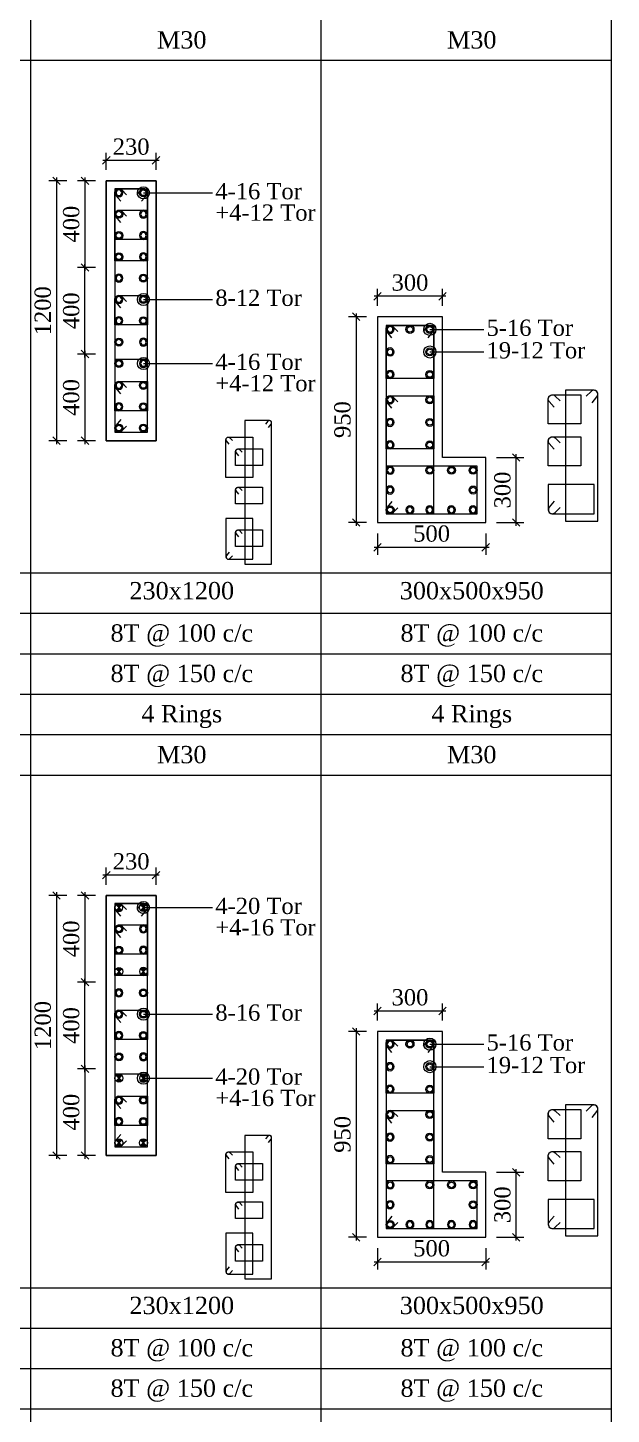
# Model space of a CAD drawing. Header units: metres. Extents: x 95882 to 260884, y 3603 to 81317.
# Drawn here: x 195375 to 198069, y 22956 to 29357 of the extents above; entities that cross this region are included whole.
import ezdxf
from ezdxf.enums import TextEntityAlignment as Align

# ---------------------------------------------------------------- set-up
doc = ezdxf.new("R2010")
doc.units = ezdxf.units.M
doc.header["$LTSCALE"] = 0.05
doc.header["$MEASUREMENT"] = 0
doc.header["$PDMODE"] = 34
doc.header["$PDSIZE"] = -2.5
doc.layers.get('0').update_dxf_attribs({"linetype": 'CONTINUOUS', "lineweight": 0})
doc.layers.get('DEFPOINTS').update_dxf_attribs({"linetype": 'CONTINUOUS'})
for name, color, linetype, lineweight in [('S-DIM-R', 7, 'CONTINUOUS', 9), ('S-SECTION', 5, 'CONTINUOUS', 5), ('S-SECTION MARK', 124, 'CONTINUOUS', 0), ('S-SHEET', 251, 'CONTINUOUS', 0), ('S-STEEL COL_DIA', 1, 'CONTINUOUS', 9), ('S-STEEL RING', 1, 'CONTINUOUS', 9), ('S-TEXT', 7, 'CONTINUOUS', 0), ('S-TEXT COL SIZE', 7, 'CONTINUOUS', 15), ('S-TEXT MIX', 1, 'CONTINUOUS', 15), ('S-TEXT RINGS', 7, 'CONTINUOUS', 15)]:
    doc.layers.add(name, color=color, linetype=linetype, lineweight=lineweight)
doc.styles.add('AAPL-ADRESS tahoma', font='tahoma.ttf')
doc.styles.add('S-ROMANS', font='times.ttf')
doc.styles.get("Standard").update_dxf_attribs({"font": 'times.ttf'})
doc.styles.add('TEXT', font='times.ttf')
doc.dimstyles.new('75mm', dxfattribs={"dimscale": 140, "dimtxt": 1, "dimasz": 0.35, "dimexe": 0.5, "dimexo": 1, "dimgap": 0.01, "dimtad": 0, "dimdec": 0, "dimzin": 12, "dimdsep": 46, "dimtxsty": 'AAPL-ADRESS tahoma', "dimblk": 'OBLIQUE', "dimcen": 0.35, "dimdle": 0.01, "dimse1": 1, "dimse2": 1, "dimclrd": 256, "dimclre": 256, "dimclrt": 256, "dimadec": 0, "dimazin": 3, "dimtfac": 1, "dimtdec": 0, "dimtmove": 1, "dimatfit": 3, "dimldrblk": 'DOTSMALL', "dimfxl": 1, "dimtolj": 1, "dimtzin": 0, "dimarcsym": 1})
doc.dimstyles.new('S_DIM', dxfattribs={"dimtxt": 75, "dimasz": 35, "dimexe": 35, "dimexo": 50, "dimgap": 25, "dimtad": 1, "dimdec": 0, "dimzin": 0, "dimdsep": 46, "dimtxsty": 'Standard', "dimblk": 'OBLIQUE', "dimcen": 0.09, "dimdle": 15, "dimclrd": 256, "dimclre": 256, "dimclrt": 256, "dimadec": 0, "dimazin": 0, "dimtfac": 1, "dimtdec": 0, "dimtofl": 0, "dimtmove": 0, "dimatfit": 3, "dimfxl": 1, "dimtolj": 1, "dimtzin": 0, "dimlwd": -1, "dimlwe": -1, "dimarcsym": 0})

# ---------------------------------------------------------------- blocks, each defined once
blk = doc.blocks.new('_Oblique')
at = {"color": 0, "linetype": 'ByBlock', "lineweight": -2}
blk.add_line((-0.5, -0.5), (0.5, 0.5), dxfattribs=at)
blk = doc.blocks.new('*D528')
at = {"layer": 'DEFPOINTS', "color": 0, "transparency": 16777216}
for p in [(196989.4, 24722.9, -0.1), (196891.1, 23772.9), (196989.4, 23772.9, -0.1)]:
    blk.add_point(p, dxfattribs=at)
at = {"layer": 'S-DIM-R', "transparency": 16777216}
for p, q in [((196939.4, 24722.9), (196856.1, 24722.9)), ((196891.1, 24737.9), (196891.1, 23757.9)), ((196939.4, 23772.9), (196856.1, 23772.9))]:
    blk.add_line(p, q, dxfattribs=at)
at = {"layer": 'S-DIM-R', "transparency": 16777216, "xscale": 35, "yscale": 35, "zscale": 35}
for p, rotation in [((196891.1, 24722.9), 90), ((196891.1, 23772.9), 270)]:
    blk.add_blockref('_Oblique', p, dxfattribs=dict(at, rotation=rotation))
at = {"layer": 'S-DIM-R', "transparency": 16777216, "insert": (196827.9, 24247.9), "char_height": 75, "attachment_point": 5, "rotation": 90}
blk.add_mtext('\\A1;950', dxfattribs=at)
blk = doc.blocks.new('*D529')
at = {"layer": 'DEFPOINTS', "color": 0, "transparency": 16777216}
for p in [(196989.4, 24817.1), (196989.4, 24722.9, 0), (197289.4, 24722.9, 0)]:
    blk.add_point(p, dxfattribs=at)
at = {"layer": 'S-DIM-R', "transparency": 16777216}
for p, q in [((196989.4, 24772.9), (196989.4, 24852.1)), ((197289.4, 24772.9), (197289.4, 24852.1)), ((197304.4, 24817.1), (196974.4, 24817.1))]:
    blk.add_line(p, q, dxfattribs=at)
at = {"layer": 'S-DIM-R', "transparency": 16777216, "xscale": 35, "yscale": 35, "zscale": 35, "rotation": 180}
blk.add_blockref('_Oblique', (196989.4, 24817.1), dxfattribs=at)
at = {"layer": 'S-DIM-R', "transparency": 16777216, "xscale": 35, "yscale": 35, "zscale": 35}
blk.add_blockref('_Oblique', (197289.4, 24817.1), dxfattribs=at)
at = {"layer": 'S-DIM-R', "transparency": 16777216, "insert": (197139.4, 24880.2), "char_height": 75, "attachment_point": 5}
blk.add_mtext('\\A1;300', dxfattribs=at)
blk = doc.blocks.new('*U5')
at = {"layer": 'S-STEEL COL_DIA'}
h = blk.add_hatch(color=256, dxfattribs=at)
h.dxf.hatch_style = 1
h.paths.add_polyline_path([(-18.5, 0, 1), (18.5, 0, 1)])
h.paths.add_polyline_path([(13, 0, -1), (-13, 0, -1)], flags=16)
at = {"layer": 'S-STEEL COL_DIA', "lineweight": 5}
for radius in [18.5, 13]:
    blk.add_circle((0, 0), radius, dxfattribs=at)
blk = doc.blocks.new('*U7')
at = {"layer": 'S-STEEL COL_DIA', "lineweight": 5}
for radius in [18.5, 13, 13]:
    blk.add_circle((0, 0), radius, dxfattribs=at)
blk = doc.blocks.new('*D547')
at = {"layer": 'DEFPOINTS', "color": 0, "transparency": 16777216}
for p in [(195737.4, 24550.4, -0.1), (195639.1, 24150.4), (195737.4, 24150.4, -0.1)]:
    blk.add_point(p, dxfattribs=at)
at = {"layer": 'S-DIM-R', "transparency": 16777216}
for p, q in [((195687.4, 24550.4), (195604.1, 24550.4)), ((195639.1, 24565.4), (195639.1, 24135.4)), ((195687.4, 24150.4), (195604.1, 24150.4))]:
    blk.add_line(p, q, dxfattribs=at)
at = {"layer": 'S-DIM-R', "transparency": 16777216, "xscale": 35, "yscale": 35, "zscale": 35}
for p, rotation in [((195639.1, 24550.4), 90), ((195639.1, 24150.4), 270)]:
    blk.add_blockref('_Oblique', p, dxfattribs=dict(at, rotation=rotation))
at = {"layer": 'S-DIM-R', "transparency": 16777216, "insert": (195576, 24350.4), "char_height": 75, "attachment_point": 5, "rotation": 90}
blk.add_mtext('\\A1;400', dxfattribs=at)
blk = doc.blocks.new('*D548')
at = {"layer": 'DEFPOINTS', "color": 0, "transparency": 16777216}
for p in [(195737.4, 25444.5), (195737.4, 25350.4, 0), (195967.4, 25350.4, 0)]:
    blk.add_point(p, dxfattribs=at)
at = {"layer": 'S-DIM-R', "transparency": 16777216}
for p, q in [((195737.4, 25400.4), (195737.4, 25479.5)), ((195967.4, 25400.4), (195967.4, 25479.5)), ((195982.4, 25444.5), (195722.4, 25444.5))]:
    blk.add_line(p, q, dxfattribs=at)
at = {"layer": 'S-DIM-R', "transparency": 16777216, "xscale": 35, "yscale": 35, "zscale": 35, "rotation": 180}
blk.add_blockref('_Oblique', (195737.4, 25444.5), dxfattribs=at)
at = {"layer": 'S-DIM-R', "transparency": 16777216, "xscale": 35, "yscale": 35, "zscale": 35}
blk.add_blockref('_Oblique', (195967.4, 25444.5), dxfattribs=at)
at = {"layer": 'S-DIM-R', "transparency": 16777216, "insert": (195852.4, 25507.7), "char_height": 75, "attachment_point": 5}
blk.add_mtext('\\A1;230', dxfattribs=at)
blk = doc.blocks.new('*U4')
at = {"layer": 'S-STEEL COL_DIA'}
h = blk.add_hatch(color=256, dxfattribs=at)
h.dxf.hatch_style = 1
h.paths.add_polyline_path([(0, 0), (0, -18.5, 0.198912), (13, -13)])
h.paths.add_polyline_path([(0, 0), (-13, -13, 0.198912), (0, -18.5)])
h.paths.add_polyline_path([(0, 18.5, 0.198912), (-13, 13), (0, 0)])
h.paths.add_polyline_path([(13, 13, 0.198912), (0, 18.5), (0, 0)])
at = {"layer": 'S-STEEL COL_DIA', "lineweight": 5}
for p, q in [((-13, 13), (13, -13)), ((13, 13), (-13, -13))]:
    blk.add_line(p, q, dxfattribs=at)
blk.add_circle((0, 0), 18.5, dxfattribs=at)
blk = doc.blocks.new('*D538')
at = {"layer": 'DEFPOINTS', "color": 0, "transparency": 16777216}
for p in [(195606.2, 25350.4, -0.1), (195507.9, 24150.4), (195606.2, 24150.4, -0.1)]:
    blk.add_point(p, dxfattribs=at)
at = {"layer": 'S-DIM-R', "transparency": 16777216}
for p, q in [((195556.2, 25350.4), (195472.9, 25350.4)), ((195507.9, 25365.4), (195507.9, 24135.4)), ((195556.2, 24150.4), (195472.9, 24150.4))]:
    blk.add_line(p, q, dxfattribs=at)
at = {"layer": 'S-DIM-R', "transparency": 16777216, "xscale": 35, "yscale": 35, "zscale": 35}
for p, rotation in [((195507.9, 25350.4), 90), ((195507.9, 24150.4), 270)]:
    blk.add_blockref('_Oblique', p, dxfattribs=dict(at, rotation=rotation))
at = {"layer": 'S-DIM-R', "transparency": 16777216, "insert": (195444.8, 24750.4), "char_height": 75, "attachment_point": 5, "rotation": 90}
blk.add_mtext('\\A1;1200', dxfattribs=at)
blk = doc.blocks.new('*D539')
at = {"layer": 'DEFPOINTS', "color": 0, "transparency": 16777216}
for p in [(195639.1, 24950.4), (195737.4, 24950.4, -0.1), (195737.4, 24550.4, -0.1)]:
    blk.add_point(p, dxfattribs=at)
at = {"layer": 'S-DIM-R', "transparency": 16777216}
for p, q in [((195639.1, 24535.4), (195639.1, 24965.4)), ((195687.4, 24950.4), (195604.1, 24950.4)), ((195687.4, 24550.4), (195604.1, 24550.4))]:
    blk.add_line(p, q, dxfattribs=at)
at = {"layer": 'S-DIM-R', "transparency": 16777216, "xscale": 35, "yscale": 35, "zscale": 35}
for p, rotation in [((195639.1, 24950.4), 90), ((195639.1, 24550.4), 270)]:
    blk.add_blockref('_Oblique', p, dxfattribs=dict(at, rotation=rotation))
at = {"layer": 'S-DIM-R', "transparency": 16777216, "insert": (195576, 24750.4), "char_height": 75, "attachment_point": 5, "rotation": 90}
blk.add_mtext('\\A1;400', dxfattribs=at)
blk = doc.blocks.new('*D540')
at = {"layer": 'DEFPOINTS', "color": 0, "transparency": 16777216}
for p in [(195737.4, 25350.4, -0.1), (195639.1, 24950.4), (195737.4, 24950.4, -0.1)]:
    blk.add_point(p, dxfattribs=at)
at = {"layer": 'S-DIM-R', "transparency": 16777216}
for p, q in [((195687.4, 25350.4), (195604.1, 25350.4)), ((195639.1, 25365.4), (195639.1, 24935.4)), ((195687.4, 24950.4), (195604.1, 24950.4))]:
    blk.add_line(p, q, dxfattribs=at)
at = {"layer": 'S-DIM-R', "transparency": 16777216, "xscale": 35, "yscale": 35, "zscale": 35}
for p, rotation in [((195639.1, 25350.4), 90), ((195639.1, 24950.4), 270)]:
    blk.add_blockref('_Oblique', p, dxfattribs=dict(at, rotation=rotation))
at = {"layer": 'S-DIM-R', "transparency": 16777216, "insert": (195576, 25150.4), "char_height": 75, "attachment_point": 5, "rotation": 90}
blk.add_mtext('\\A1;400', dxfattribs=at)
blk = doc.blocks.new('*D541')
at = {"layer": 'DEFPOINTS', "color": 0, "transparency": 16777216}
for p in [(196989.3, 23772.9, 0.1), (197489.3, 23772.9, 0.1), (196989.3, 23658.3)]:
    blk.add_point(p, dxfattribs=at)
at = {"layer": 'S-DIM-R', "transparency": 16777216}
for p, q in [((196989.3, 23722.9), (196989.3, 23623.3)), ((197489.3, 23722.9), (197489.3, 23623.3)), ((197504.3, 23658.3), (196974.3, 23658.3))]:
    blk.add_line(p, q, dxfattribs=at)
at = {"layer": 'S-DIM-R', "transparency": 16777216, "xscale": 35, "yscale": 35, "zscale": 35, "rotation": 180}
blk.add_blockref('_Oblique', (196989.3, 23658.3), dxfattribs=at)
at = {"layer": 'S-DIM-R', "transparency": 16777216, "xscale": 35, "yscale": 35, "zscale": 35}
blk.add_blockref('_Oblique', (197489.3, 23658.3), dxfattribs=at)
at = {"layer": 'S-DIM-R', "transparency": 16777216, "insert": (197239.3, 23721.4), "char_height": 75, "attachment_point": 5}
blk.add_mtext('\\A1;500', dxfattribs=at)
blk = doc.blocks.new('*D542')
at = {"layer": 'DEFPOINTS', "color": 0, "transparency": 16777216}
for p in [(197489.3, 24072.9, 0.1), (197629.7, 24072.9), (197489.3, 23772.9, 0.1)]:
    blk.add_point(p, dxfattribs=at)
at = {"layer": 'S-DIM-R', "transparency": 16777216}
for p, q in [((197539.3, 24072.9), (197664.7, 24072.9)), ((197629.7, 23757.9), (197629.7, 24087.9)), ((197539.3, 23772.9), (197664.7, 23772.9))]:
    blk.add_line(p, q, dxfattribs=at)
at = {"layer": 'S-DIM-R', "transparency": 16777216, "xscale": 35, "yscale": 35, "zscale": 35}
for p, rotation in [((197629.7, 24072.9), 90), ((197629.7, 23772.9), 270)]:
    blk.add_blockref('_Oblique', p, dxfattribs=dict(at, rotation=rotation))
at = {"layer": 'S-DIM-R', "transparency": 16777216, "insert": (197566.5, 23922.9), "char_height": 75, "attachment_point": 5, "rotation": 90}
blk.add_mtext('\\A1;300', dxfattribs=at)
blk = doc.blocks.new('*D574')
at = {"layer": 'DEFPOINTS', "color": 0, "transparency": 16777216}
for p in [(196989.4, 28022.5, -0.1), (196891.1, 27072.5), (196989.4, 27072.5, -0.1)]:
    blk.add_point(p, dxfattribs=at)
at = {"layer": 'S-DIM-R', "transparency": 16777216}
for p, q in [((196891.1, 28037.5), (196891.1, 27057.5)), ((196939.4, 28022.5), (196856.1, 28022.5)), ((196939.4, 27072.5), (196856.1, 27072.5))]:
    blk.add_line(p, q, dxfattribs=at)
at = {"layer": 'S-DIM-R', "transparency": 16777216, "xscale": 35, "yscale": 35, "zscale": 35}
for p, rotation in [((196891.1, 28022.5), 90), ((196891.1, 27072.5), 270)]:
    blk.add_blockref('_Oblique', p, dxfattribs=dict(at, rotation=rotation))
at = {"layer": 'S-DIM-R', "transparency": 16777216, "insert": (196827.9, 27547.5), "char_height": 75, "attachment_point": 5, "rotation": 90}
blk.add_mtext('\\A1;950', dxfattribs=at)
blk = doc.blocks.new('*D575')
at = {"layer": 'DEFPOINTS', "color": 0, "transparency": 16777216}
for p in [(196989.4, 28116.7), (196989.4, 28022.5, 0), (197289.4, 28022.5, 0)]:
    blk.add_point(p, dxfattribs=at)
at = {"layer": 'S-DIM-R', "transparency": 16777216}
for p, q in [((197304.4, 28116.7), (196974.4, 28116.7)), ((196989.4, 28072.5), (196989.4, 28151.7)), ((197289.4, 28072.5), (197289.4, 28151.7))]:
    blk.add_line(p, q, dxfattribs=at)
at = {"layer": 'S-DIM-R', "transparency": 16777216, "xscale": 35, "yscale": 35, "zscale": 35, "rotation": 180}
blk.add_blockref('_Oblique', (196989.4, 28116.7), dxfattribs=at)
at = {"layer": 'S-DIM-R', "transparency": 16777216, "xscale": 35, "yscale": 35, "zscale": 35}
blk.add_blockref('_Oblique', (197289.4, 28116.7), dxfattribs=at)
at = {"layer": 'S-DIM-R', "transparency": 16777216, "insert": (197139.4, 28179.8), "char_height": 75, "attachment_point": 5}
blk.add_mtext('\\A1;300', dxfattribs=at)
blk = doc.blocks.new('*D585')
at = {"layer": 'DEFPOINTS', "color": 0, "transparency": 16777216}
for p in [(195737.4, 27849.9, -0.1), (195639.1, 27449.9), (195737.4, 27449.9, -0.1)]:
    blk.add_point(p, dxfattribs=at)
at = {"layer": 'S-DIM-R', "transparency": 16777216}
for p, q in [((195687.4, 27849.9), (195604.1, 27849.9)), ((195639.1, 27864.9), (195639.1, 27434.9)), ((195687.4, 27449.9), (195604.1, 27449.9))]:
    blk.add_line(p, q, dxfattribs=at)
at = {"layer": 'S-DIM-R', "transparency": 16777216, "xscale": 35, "yscale": 35, "zscale": 35}
for p, rotation in [((195639.1, 27849.9), 90), ((195639.1, 27449.9), 270)]:
    blk.add_blockref('_Oblique', p, dxfattribs=dict(at, rotation=rotation))
at = {"layer": 'S-DIM-R', "transparency": 16777216, "insert": (195576, 27649.9), "char_height": 75, "attachment_point": 5, "rotation": 90}
blk.add_mtext('\\A1;400', dxfattribs=at)
blk = doc.blocks.new('*D586')
at = {"layer": 'DEFPOINTS', "color": 0, "transparency": 16777216}
for p in [(195737.4, 28744.1), (195737.4, 28649.9, 0), (195967.4, 28649.9, 0)]:
    blk.add_point(p, dxfattribs=at)
at = {"layer": 'S-DIM-R', "transparency": 16777216}
for p, q in [((195982.4, 28744.1), (195722.4, 28744.1)), ((195737.4, 28699.9), (195737.4, 28779.1)), ((195967.4, 28699.9), (195967.4, 28779.1))]:
    blk.add_line(p, q, dxfattribs=at)
at = {"layer": 'S-DIM-R', "transparency": 16777216, "xscale": 35, "yscale": 35, "zscale": 35, "rotation": 180}
blk.add_blockref('_Oblique', (195737.4, 28744.1), dxfattribs=at)
at = {"layer": 'S-DIM-R', "transparency": 16777216, "xscale": 35, "yscale": 35, "zscale": 35}
blk.add_blockref('_Oblique', (195967.4, 28744.1), dxfattribs=at)
at = {"layer": 'S-DIM-R', "transparency": 16777216, "insert": (195852.4, 28807.2), "char_height": 75, "attachment_point": 5}
blk.add_mtext('\\A1;230', dxfattribs=at)
blk = doc.blocks.new('*D579')
at = {"layer": 'DEFPOINTS', "color": 0, "transparency": 16777216}
for p in [(195606.2, 28649.9, -0.1), (195507.9, 27449.9), (195606.2, 27449.9, -0.1)]:
    blk.add_point(p, dxfattribs=at)
at = {"layer": 'S-DIM-R', "transparency": 16777216}
for p, q in [((195556.2, 28649.9), (195472.9, 28649.9)), ((195507.9, 28664.9), (195507.9, 27434.9)), ((195556.2, 27449.9), (195472.9, 27449.9))]:
    blk.add_line(p, q, dxfattribs=at)
at = {"layer": 'S-DIM-R', "transparency": 16777216, "xscale": 35, "yscale": 35, "zscale": 35}
for p, rotation in [((195507.9, 28649.9), 90), ((195507.9, 27449.9), 270)]:
    blk.add_blockref('_Oblique', p, dxfattribs=dict(at, rotation=rotation))
at = {"layer": 'S-DIM-R', "transparency": 16777216, "insert": (195444.8, 28049.9), "char_height": 75, "attachment_point": 5, "rotation": 90}
blk.add_mtext('\\A1;1200', dxfattribs=at)
blk = doc.blocks.new('*D580')
at = {"layer": 'DEFPOINTS', "color": 0, "transparency": 16777216}
for p in [(195639.1, 28249.9), (195737.4, 28249.9, -0.1), (195737.4, 27849.9, -0.1)]:
    blk.add_point(p, dxfattribs=at)
at = {"layer": 'S-DIM-R', "transparency": 16777216}
for p, q in [((195687.4, 28249.9), (195604.1, 28249.9)), ((195639.1, 27834.9), (195639.1, 28264.9)), ((195687.4, 27849.9), (195604.1, 27849.9))]:
    blk.add_line(p, q, dxfattribs=at)
at = {"layer": 'S-DIM-R', "transparency": 16777216, "xscale": 35, "yscale": 35, "zscale": 35}
for p, rotation in [((195639.1, 28249.9), 90), ((195639.1, 27849.9), 270)]:
    blk.add_blockref('_Oblique', p, dxfattribs=dict(at, rotation=rotation))
at = {"layer": 'S-DIM-R', "transparency": 16777216, "insert": (195576, 28049.9), "char_height": 75, "attachment_point": 5, "rotation": 90}
blk.add_mtext('\\A1;400', dxfattribs=at)
blk = doc.blocks.new('*D581')
at = {"layer": 'DEFPOINTS', "color": 0, "transparency": 16777216}
for p in [(195737.4, 28649.9, -0.1), (195639.1, 28249.9), (195737.4, 28249.9, -0.1)]:
    blk.add_point(p, dxfattribs=at)
at = {"layer": 'S-DIM-R', "transparency": 16777216}
for p, q in [((195687.4, 28649.9), (195604.1, 28649.9)), ((195639.1, 28664.9), (195639.1, 28234.9)), ((195687.4, 28249.9), (195604.1, 28249.9))]:
    blk.add_line(p, q, dxfattribs=at)
at = {"layer": 'S-DIM-R', "transparency": 16777216, "xscale": 35, "yscale": 35, "zscale": 35}
for p, rotation in [((195639.1, 28649.9), 90), ((195639.1, 28249.9), 270)]:
    blk.add_blockref('_Oblique', p, dxfattribs=dict(at, rotation=rotation))
at = {"layer": 'S-DIM-R', "transparency": 16777216, "insert": (195576, 28449.9), "char_height": 75, "attachment_point": 5, "rotation": 90}
blk.add_mtext('\\A1;400', dxfattribs=at)
blk = doc.blocks.new('*D582')
at = {"layer": 'DEFPOINTS', "color": 0, "transparency": 16777216}
for p in [(196989.3, 27072.5, 0.1), (197489.3, 27072.5, 0.1), (196989.3, 26957.8)]:
    blk.add_point(p, dxfattribs=at)
at = {"layer": 'S-DIM-R', "transparency": 16777216}
for p, q in [((196989.3, 27022.5), (196989.3, 26922.8)), ((197489.3, 27022.5), (197489.3, 26922.8)), ((197504.3, 26957.8), (196974.3, 26957.8))]:
    blk.add_line(p, q, dxfattribs=at)
at = {"layer": 'S-DIM-R', "transparency": 16777216, "xscale": 35, "yscale": 35, "zscale": 35, "rotation": 180}
blk.add_blockref('_Oblique', (196989.3, 26957.8), dxfattribs=at)
at = {"layer": 'S-DIM-R', "transparency": 16777216, "xscale": 35, "yscale": 35, "zscale": 35}
blk.add_blockref('_Oblique', (197489.3, 26957.8), dxfattribs=at)
at = {"layer": 'S-DIM-R', "transparency": 16777216, "insert": (197239.3, 27021), "char_height": 75, "attachment_point": 5}
blk.add_mtext('\\A1;500', dxfattribs=at)
blk = doc.blocks.new('*D583')
at = {"layer": 'DEFPOINTS', "color": 0, "transparency": 16777216}
for p in [(197489.3, 27372.5, 0.1), (197629.7, 27372.5), (197489.3, 27072.5, 0.1)]:
    blk.add_point(p, dxfattribs=at)
at = {"layer": 'S-DIM-R', "transparency": 16777216}
for p, q in [((197539.3, 27372.5), (197664.7, 27372.5)), ((197629.7, 27057.5), (197629.7, 27387.5)), ((197539.3, 27072.5), (197664.7, 27072.5))]:
    blk.add_line(p, q, dxfattribs=at)
at = {"layer": 'S-DIM-R', "transparency": 16777216, "xscale": 35, "yscale": 35, "zscale": 35}
for p, rotation in [((197629.7, 27372.5), 90), ((197629.7, 27072.5), 270)]:
    blk.add_blockref('_Oblique', p, dxfattribs=dict(at, rotation=rotation))
at = {"layer": 'S-DIM-R', "transparency": 16777216, "insert": (197566.5, 27222.5), "char_height": 75, "attachment_point": 5, "rotation": 90}
blk.add_mtext('\\A1;300', dxfattribs=at)

msp = doc.modelspace()

# ---------------------------------------------------------------- linework, layer by layer
at = {"layer": 'S-SECTION'}
for points, elevation in [([(195737.4, 27449.9), (195967.4, 27449.9), (195967.4, 28649.9), (195737.4, 28649.9)], 0.2), ([(195967.4, 27449.9), (195737.4, 27449.9), (195737.4, 28649.9), (195967.4, 28649.9)], 0.2), ([(197289.3, 28022.5), (196989.3, 28022.5), (196989.3, 27072.5), (197489.3, 27072.5), (197489.3, 27372.5), (197289.3, 27372.5)], 0.1), ([(195737.4, 24150.4), (195967.4, 24150.4), (195967.4, 25350.4), (195737.4, 25350.4)], 0.2), ([(195967.4, 24150.4), (195737.4, 24150.4), (195737.4, 25350.4), (195967.4, 25350.4)], 0.2), ([(197289.3, 24722.9), (196989.3, 24722.9), (196989.3, 23772.9), (197489.3, 23772.9), (197489.3, 24072.9), (197289.3, 24072.9)], 0.1)]:
    msp.add_lwpolyline(points, close=True, dxfattribs=dict(at, elevation=elevation))
at = {"layer": 'S-SHEET'}
for p, q in [((195387.3, 49003.5, 0.4), (195387.3, 9408.8, 0.3)), ((195387.3, 49003.5, 0.4), (195387.3, 9408.8, 0.3)), ((195387.3, 49003.5, 0.4), (195387.3, 9408.8, 0.3)), ((195387.3, 49003.5, 0.4), (195387.3, 9408.8, 0.3)), ((195387.3, 49003.5, 0.5), (195387.3, 9408.8, 0.4)), ((195387.3, 49003.5, 0.5), (195387.3, 9408.8, 0.4)), ((195387.3, 49003.5, 0.5), (195387.3, 9408.8, 0.4)), ((195387.3, 49003.5, 0.5), (195387.3, 9408.8, 0.4)), ((195387.3, 49003.5, 0.5), (195387.3, 9408.8, 0.4)), ((195387.3, 49003.5, 0.5), (195387.3, 9408.8, 0.4)), ((195387.3, 49003.5, 0.5), (195387.3, 9408.8, 0.4)), ((195387.3, 49003.5, 0.5), (195387.3, 9408.8, 0.4)), ((195387.3, 49003.5, 0.5), (195387.3, 9408.8, 0.4)), ((195387.3, 49003.5, 0.5), (195387.3, 9408.8, 0.4)), ((195387.3, 49003.5, 0.5), (195387.3, 9408.8, 0.4)), ((196727.9, 49003.5, 0), (196727.9, 8286.5, -0.1)), ((177084.5, 29206.1, 0), (198068.5, 29206.1, -0.1)), ((177084.5, 26839.6, 0), (198068.5, 26839.6, -0.1)), ((177084.5, 26653.5, 0), (198068.5, 26653.5, -0.1)), ((177084.5, 26653.5, 0), (198068.5, 26653.5, -0.1)), ((177084.5, 26466.4, 0), (198068.5, 26466.4, -0.1)), ((177691.8, 26279.8, 0), (198068.5, 26279.8, -0.1)), ((177084.5, 26093.2, 0), (198068.5, 26093.2, -0.1)), ((177084.5, 23540, 0), (198068.5, 23540, -0.1)), ((177084.5, 23353.9, 0), (198068.5, 23353.9, -0.1)), ((177084.5, 23353.9, 0), (198068.5, 23353.9, -0.1)), ((177084.5, 23166.8, 0), (198068.5, 23166.8, -0.1)), ((177691.8, 22980.2, 0), (198068.5, 22980.2, -0.1))]:
    msp.add_line(p, q, dxfattribs=at)
at = {"layer": 'S-SHEET', "color": 0}
for p, q in [((198068.5, 49003.5, 0), (198068.5, 8286.5, -0.1)), ((177084.5, 25906.6, 0), (198068.5, 25906.6, -0.1))]:
    msp.add_line(p, q, dxfattribs=at)
at = {"layer": 'S-STEEL RING'}
for points, elevation in [([(195900.7, 28555.5), (195923.2, 28582.8, 0.633211), (195908.9, 28613), (195777.4, 28613), (195777.4, 27489.9), (195927.4, 27489.9), (195927.4, 28594.5, 0.666768), (195895.9, 28607.6), (195878.1, 28585)], 0.2), ([(197222.7, 27925), (197245.2, 27952.3, 0.633211), (197230.9, 27982.5), (197029.4, 27982.5), (197029.4, 27112.5), (197249.4, 27112.5), (197249.4, 27964, 0.666768), (197217.9, 27977.1), (197200.1, 27954.5)], 0.1), ([(197979.9, 27625.6), (198002.4, 27653, 0.633211), (197988.1, 27683.1), (197856.6, 27683.1), (197856.6, 27078.4), (198006.6, 27078.4), (198006.6, 27664.7, 0.666768), (197975.1, 27677.8), (197952.3, 27655.1)], 0.2), ([(197979.9, 27625.6), (198002.4, 27653, 0.633211), (197988.1, 27683.1), (197856.6, 27683.1), (197856.6, 27078.4), (198006.6, 27078.4), (198006.6, 27664.7, 0.666768), (197975.1, 27677.8), (197952.3, 27655.1)], 0.2), ([(196485.9, 27510.5), (196498.5, 27525.9, 0.633211), (196490.5, 27542.9), (196377.1, 27542.9), (196377.1, 26880.4), (196500.9, 26880.4), (196500.9, 27532.5, 0.666768), (196483.2, 27539.9), (196473.2, 27527.1)], 0.1), ([(196485.9, 27510.5), (196498.5, 27525.9, 0.633211), (196490.5, 27542.9), (196377.1, 27542.9), (196377.1, 26880.4), (196500.9, 26880.4), (196500.9, 27532.5, 0.666768), (196483.2, 27539.9), (196473.2, 27527.1)], 0.1), ([(195900.7, 25255.9), (195923.2, 25283.3, 0.633211), (195908.9, 25313.4), (195777.4, 25313.4), (195777.4, 24190.4), (195927.4, 24190.4), (195927.4, 25295, 0.666768), (195895.9, 25308.1), (195878.1, 25285.4)], 0.2), ([(197222.7, 24625.4), (197245.2, 24652.8, 0.633211), (197230.9, 24682.9), (197029.4, 24682.9), (197029.4, 23812.9), (197249.4, 23812.9), (197249.4, 24664.5, 0.666768), (197217.9, 24677.6), (197200.1, 24654.9)], 0.1), ([(197979.9, 24326.1), (198002.4, 24353.4, 0.633211), (197988.1, 24383.6), (197856.6, 24383.6), (197856.6, 23778.8), (198006.6, 23778.8), (198006.6, 24365.1, 0.666768), (197975.1, 24378.2), (197952.3, 24355.6)], 0.2), ([(197979.9, 24326.1), (198002.4, 24353.4, 0.633211), (197988.1, 24383.6), (197856.6, 24383.6), (197856.6, 23778.8), (198006.6, 23778.8), (198006.6, 24365.1, 0.666768), (197975.1, 24378.2), (197952.3, 24355.6)], 0.2), ([(196485.9, 24211), (196498.5, 24226.4, 0.633211), (196490.5, 24243.3), (196377.1, 24243.3), (196377.1, 23580.9), (196500.9, 23580.9), (196500.9, 24232.9, 0.666768), (196483.2, 24240.3), (196473.2, 24227.6)], 0.1), ([(196485.9, 24211), (196498.5, 24226.4, 0.633211), (196490.5, 24243.3), (196377.1, 24243.3), (196377.1, 23580.9), (196500.9, 23580.9), (196500.9, 24232.9, 0.666768), (196483.2, 24240.3), (196473.2, 24227.6)], 0.1)]:
    msp.add_lwpolyline(points, format="xyb", dxfattribs=dict(at, elevation=elevation))
at = {"layer": 'S-STEEL RING', "color": 4}
for points, elevation in [([(195804, 28555.5), (195781.6, 28582.8, -0.633211), (195795.8, 28613), (195927.4, 28613), (195927.4, 28280.7), (195777.4, 28280.7), (195777.4, 28594.5, -0.666768), (195808.8, 28607.6), (195831.6, 28585)], 0.2), ([(195804, 27547.4), (195781.6, 27520.1, 0.633211), (195795.8, 27489.9), (195927.4, 27489.9), (195927.4, 27825.3), (195777.4, 27825.3), (195777.4, 27508.4, 0.666768), (195808.8, 27495.3), (195831.6, 27517.9)], 0.2), ([(196305.1, 27434.3), (196292.5, 27449.7, -0.633211), (196300.5, 27466.6), (196413.9, 27466.6), (196413.9, 27279.7), (196290.1, 27279.7), (196290.1, 27456.2, -0.666768), (196307.8, 27463.6), (196320.7, 27450.9)], 0.1), ([(196305.1, 26935.1), (196292.5, 26919.7, 0.633211), (196300.5, 26902.8), (196413.9, 26902.8), (196413.9, 27091.4), (196290.1, 27091.4), (196290.1, 26913.1, 0.666768), (196307.8, 26905.8), (196320.7, 26918.5)], 0.1), ([(195804, 25255.9), (195781.6, 25283.3, -0.633211), (195795.8, 25313.4), (195927.4, 25313.4), (195927.4, 24981.1), (195777.4, 24981.1), (195777.4, 25295, -0.666768), (195808.8, 25308.1), (195831.6, 25285.4)], 0.2), ([(195804, 24247.9), (195781.6, 24220.5, 0.633211), (195795.8, 24190.4), (195927.4, 24190.4), (195927.4, 24525.7), (195777.4, 24525.7), (195777.4, 24208.8, 0.666768), (195808.8, 24195.7), (195831.6, 24218.3)], 0.2), ([(196305.1, 24134.7), (196292.5, 24150.1, -0.633211), (196300.5, 24167.1), (196413.9, 24167.1), (196413.9, 23980.1), (196290.1, 23980.1), (196290.1, 24156.7, -0.666768), (196307.8, 24164), (196320.7, 24151.3)], 0.1), ([(196305.1, 23635.6), (196292.5, 23620.2, 0.633211), (196300.5, 23603.2), (196413.9, 23603.2), (196413.9, 23791.8), (196290.1, 23791.8), (196290.1, 23613.6, 0.666768), (196307.8, 23606.2), (196320.7, 23619)], 0.1)]:
    msp.add_lwpolyline(points, format="xyb", dxfattribs=dict(at, elevation=elevation))
at = {"layer": 'S-STEEL RING', "color": 3}
for points, elevation in [([(195804, 28457), (195781.6, 28484.4, -0.633211), (195795.8, 28514.5), (195927.4, 28514.5), (195927.4, 28379.2), (195777.4, 28379.2), (195777.4, 28496.1, -0.666768), (195808.8, 28509.2), (195831.6, 28486.5)], 0.2), ([(195804, 28063.2), (195781.6, 28090.5, -0.633211), (195795.8, 28120.7), (195927.4, 28120.7), (195927.4, 27985.3), (195777.4, 27985.3), (195777.4, 28102.2, -0.666768), (195808.8, 28115.3), (195831.6, 28092.7)], 0.2), ([(197056, 27925), (197033.5, 27952.3, -0.633211), (197047.8, 27982.5), (197249.4, 27982.5), (197249.4, 27737.1), (197029.4, 27737.1), (197029.4, 27964, -0.666768), (197060.8, 27977.1), (197083.6, 27954.5)], 0.1), ([(195804, 27666.2), (195781.6, 27693.6, -0.633211), (195795.8, 27723.7), (195927.4, 27723.7), (195927.4, 27588.4), (195777.4, 27588.4), (195777.4, 27705.3, -0.666768), (195808.8, 27718.4), (195831.6, 27695.7)], 0.2), ([(197056, 27599.9), (197033.5, 27627.2, -0.633211), (197047.8, 27657.4), (197249.4, 27657.4), (197249.4, 27412), (197029.4, 27412), (197029.4, 27638.9, -0.666768), (197060.8, 27652), (197083.6, 27629.4)], 0.1), ([(197804.5, 27604.3), (197782.1, 27631.6, -0.633211), (197796.3, 27661.8), (197927.9, 27661.8), (197927.9, 27527.3), (197777.9, 27527.3), (197777.9, 27643.3, -0.666768), (197809.3, 27656.4), (197832.2, 27633.8)], 0.2), ([(197804.5, 27410.5), (197782.1, 27437.9, -0.633211), (197796.3, 27468), (197927.9, 27468), (197927.9, 27333.5), (197777.9, 27333.5), (197777.9, 27449.6, -0.666768), (197809.3, 27462.7), (197832.2, 27440)], 0.2), ([(196349.7, 27380), (196337.1, 27395.4, -0.633211), (196345.1, 27412.3), (196458.5, 27412.3), (196458.5, 27336.2), (196334.7, 27336.2), (196334.7, 27401.9, -0.666768), (196352.4, 27409.3), (196365.3, 27396.6)], 0.1), ([(197056, 27170), (197033.5, 27142.6, 0.633211), (197047.8, 27112.5), (197449.3, 27112.5), (197449.3, 27332.5), (197029.4, 27332.5), (197029.4, 27130.9, 0.666768), (197060.8, 27117.8), (197083.6, 27140.5)], 0.1), ([(196349.7, 27202.9), (196337.1, 27218.3, -0.633211), (196345.1, 27235.2), (196458.5, 27235.2), (196458.5, 27159.1), (196334.7, 27159.1), (196334.7, 27224.9, -0.666768), (196352.4, 27232.2), (196365.3, 27219.5)], 0.1), ([(197804.5, 27170.5), (197782.1, 27143.1, 0.633211), (197796.3, 27113), (197989.8, 27113), (197989.8, 27247.5), (197777.9, 27247.5), (197777.9, 27131.4, 0.666768), (197809.3, 27118.3), (197832.2, 27141)], 0.2), ([(196349.7, 27005.9), (196337.1, 27021.3, -0.633211), (196345.1, 27038.3), (196458.5, 27038.3), (196458.5, 26962.1), (196334.7, 26962.1), (196334.7, 27027.9, -0.666768), (196352.4, 27035.2), (196365.3, 27022.5)], 0.1), ([(195804, 25157.4), (195781.6, 25184.8, -0.633211), (195795.8, 25215), (195927.4, 25215), (195927.4, 25079.6), (195777.4, 25079.6), (195777.4, 25196.5, -0.666768), (195808.8, 25209.6), (195831.6, 25187)], 0.2), ([(195804, 24763.6), (195781.6, 24791, -0.633211), (195795.8, 24821.1), (195927.4, 24821.1), (195927.4, 24685.7), (195777.4, 24685.7), (195777.4, 24802.7, -0.666768), (195808.8, 24815.8), (195831.6, 24793.1)], 0.2), ([(197056, 24625.4), (197033.5, 24652.8, -0.633211), (197047.8, 24682.9), (197249.4, 24682.9), (197249.4, 24437.5), (197029.4, 24437.5), (197029.4, 24664.5, -0.666768), (197060.8, 24677.6), (197083.6, 24654.9)], 0.1), ([(195804, 24366.7), (195781.6, 24394, -0.633211), (195795.8, 24424.2), (195927.4, 24424.2), (195927.4, 24288.8), (195777.4, 24288.8), (195777.4, 24405.7, -0.666768), (195808.8, 24418.8), (195831.6, 24396.2)], 0.2), ([(197056, 24300.3), (197033.5, 24327.7, -0.633211), (197047.8, 24357.8), (197249.4, 24357.8), (197249.4, 24112.4), (197029.4, 24112.4), (197029.4, 24339.4, -0.666768), (197060.8, 24352.5), (197083.6, 24329.8)], 0.1), ([(197804.5, 24304.7), (197782.1, 24332.1, -0.633211), (197796.3, 24362.2), (197927.9, 24362.2), (197927.9, 24227.7), (197777.9, 24227.7), (197777.9, 24343.8, -0.666768), (197809.3, 24356.9), (197832.2, 24334.2)], 0.2), ([(197804.5, 24111), (197782.1, 24138.3, -0.633211), (197796.3, 24168.5), (197927.9, 24168.5), (197927.9, 24034), (197777.9, 24034), (197777.9, 24150, -0.666768), (197809.3, 24163.1), (197832.2, 24140.5)], 0.2), ([(196349.7, 24080.4), (196337.1, 24095.8, -0.633211), (196345.1, 24112.8), (196458.5, 24112.8), (196458.5, 24036.6), (196334.7, 24036.6), (196334.7, 24102.4, -0.666768), (196352.4, 24109.7), (196365.3, 24097)], 0.1), ([(197056, 23870.4), (197033.5, 23843.1, 0.633211), (197047.8, 23812.9), (197449.3, 23812.9), (197449.3, 24032.9), (197029.4, 24032.9), (197029.4, 23831.4, 0.666768), (197060.8, 23818.3), (197083.6, 23840.9)], 0.1), ([(197804.5, 23870.9), (197782.1, 23843.6, 0.633211), (197796.3, 23813.4), (197989.8, 23813.4), (197989.8, 23947.9), (197777.9, 23947.9), (197777.9, 23831.9, 0.666768), (197809.3, 23818.8), (197832.2, 23841.4)], 0.2), ([(196349.7, 23903.3), (196337.1, 23918.7, -0.633211), (196345.1, 23935.7), (196458.5, 23935.7), (196458.5, 23859.5), (196334.7, 23859.5), (196334.7, 23925.3, -0.666768), (196352.4, 23932.7), (196365.3, 23919.9)], 0.1), ([(196349.7, 23706.3), (196337.1, 23721.7, -0.633211), (196345.1, 23738.7), (196458.5, 23738.7), (196458.5, 23662.5), (196334.7, 23662.5), (196334.7, 23728.3, -0.666768), (196352.4, 23735.7), (196365.3, 23722.9)], 0.1)]:
    msp.add_lwpolyline(points, format="xyb", dxfattribs=dict(at, elevation=elevation))

# ---------------------------------------------------------------- block references
at = {"layer": 'S-STEEL COL_DIA', "xscale": -1}
for name, p in [('*U5', (195795.8, 28594.5, 0.2)), ('*U7', (195795.8, 28200.7, 0.2)), ('*U7', (195795.8, 28102.2, 0.2)), ('*U7', (195795.8, 28003.8, 0.2)), ('*U5', (197047.8, 27964, 0.1)), ('*U7', (197047.8, 27859.9, 0.1)), ('*U7', (195795.8, 27705.3, 0.2)), ('*U7', (197047.8, 27755.8, 0.1)), ('*U7', (197047.8, 27638.9, 0.1)), ('*U7', (195795.8, 27606.8, 0.2)), ('*U7', (197047.8, 27534.8, 0.1)), ('*U7', (197047.8, 27430.7, 0.1)), ('*U7', (197047.8, 27313.8, 0.1)), ('*U7', (197047.8, 27222.5, 0.1)), ('*U4', (195795.8, 25295, 0.2)), ('*U5', (195795.8, 24901.1, 0.2)), ('*U5', (195795.8, 24802.7, 0.2)), ('*U5', (195795.8, 24704.2, 0.2)), ('*U5', (197047.8, 24664.5, 0.1)), ('*U7', (197047.8, 24560.3, 0.1)), ('*U7', (197047.8, 24456.2, 0.1)), ('*U5', (195795.8, 24405.7, 0.2)), ('*U5', (195795.8, 24307.3, 0.2)), ('*U7', (197047.8, 24339.4, 0.1)), ('*U7', (197047.8, 24235.2, 0.1)), ('*U7', (197047.8, 24131.1, 0.1)), ('*U7', (197047.8, 24014.3, 0.1)), ('*U7', (197047.8, 23922.9, 0.1))]:
    msp.add_blockref(name, p, dxfattribs=at)
at = {"layer": 'S-STEEL COL_DIA'}
for name, p in [('*U5', (195908.9, 28594.5, 0.2)), ('*U7', (195908.9, 28200.7, 0.2)), ('*U7', (195908.9, 28102.2, 0.2)), ('*U7', (195908.9, 28003.8, 0.2)), ('*U7', (197139.4, 27964, 0.1)), ('*U5', (197230.9, 27964, 0.1)), ('*U7', (197230.9, 27859.9, 0.1)), ('*U7', (195908.9, 27705.3, 0.2)), ('*U7', (197230.9, 27755.8, 0.1)), ('*U7', (197230.9, 27638.9, 0.1)), ('*U7', (195908.9, 27606.8, 0.2)), ('*U5', (195908.9, 27508.4, 0.2)), ('*U7', (197230.9, 27534.8, 0.1)), ('*U7', (197230.9, 27430.7, 0.1)), ('*U7', (197230.9, 27313.8, 0.1)), ('*U7', (197330.9, 27313.8, 0.1)), ('*U5', (197430.9, 27313.8, 0.2)), ('*U7', (197430.9, 27222.5, 0.1)), ('*U4', (195908.9, 25295, 0.2)), ('*U5', (195908.9, 24901.1, 0.2)), ('*U5', (195908.9, 24802.7, 0.2)), ('*U5', (195908.9, 24704.2, 0.2)), ('*U7', (197139.4, 24664.5, 0.1)), ('*U5', (197230.9, 24664.5, 0.1)), ('*U7', (197230.9, 24560.3, 0.1)), ('*U7', (197230.9, 24456.2, 0.1)), ('*U5', (195908.9, 24405.7, 0.2)), ('*U5', (195908.9, 24307.3, 0.2)), ('*U7', (197230.9, 24339.4, 0.1)), ('*U4', (195908.9, 24208.8, 0.2)), ('*U7', (197230.9, 24235.2, 0.1)), ('*U7', (197230.9, 24131.1, 0.1)), ('*U7', (197230.9, 24014.3, 0.1)), ('*U7', (197330.9, 24014.3, 0.1)), ('*U5', (197430.9, 24014.3, 0.2)), ('*U7', (197430.9, 23922.9, 0.1))]:
    msp.add_blockref(name, p, dxfattribs=at)
at = {"layer": 'S-STEEL COL_DIA', "rotation": 180}
for name, p in [('*U7', (195795.8, 28496.1, 0.2)), ('*U7', (195795.8, 28397.6, 0.2)), ('*U5', (195795.8, 28299.1, 0.2)), ('*U7', (195795.8, 27905.3, 0.2)), ('*U5', (195795.8, 27806.8, 0.2)), ('*U5', (195795.8, 27508.4, 0.2)), ('*U5', (197047.8, 27130.9, 0.1)), ('*U5', (195795.8, 25196.5, 0.2)), ('*U5', (195795.8, 25098, 0.2)), ('*U4', (195795.8, 24999.6, 0.2)), ('*U5', (195795.8, 24605.7, 0.2)), ('*U4', (195795.8, 24507.3, 0.2)), ('*U4', (195795.8, 24208.8, 0.2)), ('*U5', (197047.8, 23831.4, 0.1))]:
    msp.add_blockref(name, p, dxfattribs=at)
at = {"layer": 'S-STEEL COL_DIA', "xscale": -1, "rotation": 180}
for name, p in [('*U7', (195908.9, 28496.1, 0.2)), ('*U7', (195908.9, 28397.6, 0.2)), ('*U5', (195908.9, 28299.1, 0.2)), ('*U7', (195908.9, 27905.3, 0.2)), ('*U5', (195908.9, 27806.8, 0.2)), ('*U7', (197139.4, 27130.9, 0.1)), ('*U7', (197230.9, 27130.9, 0.1)), ('*U7', (197330.9, 27130.9, 0.1)), ('*U5', (197430.9, 27130.9, 0.1)), ('*U5', (195908.9, 25196.5, 0.2)), ('*U5', (195908.9, 25098, 0.2)), ('*U4', (195908.9, 24999.6, 0.2)), ('*U5', (195908.9, 24605.7, 0.2)), ('*U4', (195908.9, 24507.3, 0.2)), ('*U7', (197139.4, 23831.4, 0.1)), ('*U7', (197230.9, 23831.4, 0.1)), ('*U7', (197330.9, 23831.4, 0.1)), ('*U5', (197430.9, 23831.4, 0.1))]:
    msp.add_blockref(name, p, dxfattribs=at)

# ---------------------------------------------------------------- texts
at = {"layer": 'S-TEXT', "color": 7, "style": 'TEXT'}
for s, p in [('4-16 Tor ', (196240.8, 28564.6, 0.2)), ('+4-12 Tor ', (196240.8, 28465.7, 0.2)), ('8-12 Tor ', (196240.8, 28072.3, 0.2)), ('5-16 Tor ', (197492.8, 27934.1, 0.1)), ('4-16 Tor ', (196240.8, 27776.9, 0.2)), ('19-12 Tor ', (197492.8, 27830, 0.1)), ('+4-12 Tor ', (196240.8, 27678, 0.2)), ('4-20 Tor ', (196240.8, 25265, 0.2)), ('+4-16 Tor ', (196240.8, 25166.2, 0.2)), ('8-16 Tor ', (196240.8, 24772.7, 0.2)), ('5-16 Tor ', (197492.8, 24634.6, 0.1)), ('19-12 Tor ', (197492.8, 24530.4, 0.1)), ('4-20 Tor ', (196240.8, 24477.3, 0.2)), ('+4-16 Tor ', (196240.8, 24378.5, 0.2))]:
    msp.add_text(s, height=75, dxfattribs=at).set_placement(p)
at = {"layer": 'S-TEXT COL SIZE', "color": 5, "style": 'S-ROMANS'}
for p in [(196086.1, 26757.8, 0.3), (196086.1, 23458.2, 0.3)]:
    msp.add_text('230x1200', height=80, dxfattribs=at).set_placement(p, align=Align.MIDDLE_CENTER)
at = {"layer": 'S-TEXT COL SIZE', "color": 2, "style": 'S-ROMANS'}
for p in [(197424.6, 26757.8, 0.1), (197424.6, 23458.2, 0.1)]:
    msp.add_text('300x500x950', height=80, dxfattribs=at).set_placement(p, align=Align.MIDDLE_CENTER)
at = {"layer": 'S-TEXT MIX', "style": 'S-ROMANS'}
for p in [(196086.1, 29300.7, 0.3), (197424.6, 29300.7, 0.1), (196086.1, 26001.1, 0.3), (197424.6, 26001.1, 0.1)]:
    msp.add_text('M30', height=80, dxfattribs=at).set_placement(p, align=Align.MIDDLE_CENTER)
at = {"layer": 'S-TEXT RINGS', "style": 'S-ROMANS'}
for s, p in [('8T @ 100 c/c', (196086.1, 26562.3, 0.3)), ('8T @ 100 c/c', (197424.6, 26562.3, 0.1)), ('8T @ 150 c/c', (196086.1, 26375.9, 0.4)), ('8T @ 150 c/c', (197424.6, 26375.9, 0.1)), ('4 Rings', (196086.1, 26189.8, 0.3)), ('4 Rings', (197424.6, 26189.8, 0.1)), ('8T @ 100 c/c', (196086.1, 23262.7, 0.3)), ('8T @ 100 c/c', (197424.6, 23262.7, 0.1)), ('8T @ 150 c/c', (196086.1, 23076.3, 0.4)), ('8T @ 150 c/c', (197424.6, 23076.3, 0.1))]:
    msp.add_text(s, height=80, dxfattribs=at).set_placement(p, align=Align.MIDDLE_CENTER)

# ---------------------------------------------------------------- dimensions: what is measured, and where the dimension line sits
at = {"layer": 'S-DIM-R'}
for base, p1, p2, picture, middle in [((195737.4, 28744.1, 0.2), (195967.4, 28649.9, 0.2), (195737.4, 28649.9, 0.2), '*D586', (195852.4, 28807.2, 0.2)), ((196989.4, 28116.7, 0.1), (197289.4, 28022.5, 0.1), (196989.4, 28022.5, 0.1), '*D575', (197139.4, 28179.8, 0.1)), ((196989.3, 26957.8), (197489.3, 27072.5, 0.1), (196989.3, 27072.5, 0.1), '*D582', (197239.3, 27021)), ((195737.4, 25444.5, 0.2), (195967.4, 25350.4, 0.2), (195737.4, 25350.4, 0.2), '*D548', (195852.4, 25507.7, 0.2)), ((196989.4, 24817.1, 0.1), (197289.4, 24722.9, 0.1), (196989.4, 24722.9, 0.1), '*D529', (197139.4, 24880.2, 0.1)), ((196989.3, 23658.3), (197489.3, 23772.9, 0.1), (196989.3, 23772.9, 0.1), '*D541', (197239.3, 23721.4))]:
    dim = msp.add_linear_dim(base=base, p1=p1, p2=p2, dimstyle='S_DIM', dxfattribs=at)
    dim.commit()
    dim.dimension.update_dxf_attribs({"geometry": picture, "text_midpoint": middle})
for base, p1, p2, angle, picture, middle in [((195507.9, 27449.9, 0.3), (195606.2, 28649.9, 0.2), (195606.2, 27449.9, 0.2), 90, '*D579', (195444.8, 28049.9, 0.3)), ((195639.1, 28249.9, 0.3), (195737.4, 28649.9, 0.2), (195737.4, 28249.9, 0.2), 90, '*D581', (195576, 28449.9, 0.3)), ((195639.1, 28249.9, 0.3), (195737.4, 27849.9, 0.2), (195737.4, 28249.9, 0.2), 270, '*D580', (195576, 28049.9, 0.3)), ((196891.1, 27072.5, 0.2), (196989.4, 28022.5, 0.1), (196989.4, 27072.5, 0.1), 90, '*D574', (196827.9, 27547.5, 0.2)), ((195639.1, 27449.9, 0.3), (195737.4, 27849.9, 0.2), (195737.4, 27449.9, 0.2), 90, '*D585', (195576, 27649.9, 0.3)), ((197629.7, 27372.5), (197489.3, 27072.5, 0.1), (197489.3, 27372.5, 0.1), 90, '*D583', (197566.5, 27222.5)), ((195507.9, 24150.4, 0.3), (195606.2, 25350.4, 0.2), (195606.2, 24150.4, 0.2), 90, '*D538', (195444.8, 24750.4, 0.3)), ((195639.1, 24950.4, 0.3), (195737.4, 25350.4, 0.2), (195737.4, 24950.4, 0.2), 90, '*D540', (195576, 25150.4, 0.3)), ((195639.1, 24950.4, 0.3), (195737.4, 24550.4, 0.2), (195737.4, 24950.4, 0.2), 270, '*D539', (195576, 24750.4, 0.3)), ((196891.1, 23772.9, 0.2), (196989.4, 24722.9, 0.1), (196989.4, 23772.9, 0.1), 90, '*D528', (196827.9, 24247.9, 0.2)), ((195639.1, 24150.4, 0.3), (195737.4, 24550.4, 0.2), (195737.4, 24150.4, 0.2), 90, '*D547', (195576, 24350.4, 0.3)), ((197629.7, 24072.9), (197489.3, 23772.9, 0.1), (197489.3, 24072.9, 0.1), 90, '*D542', (197566.5, 23922.9))]:
    dim = msp.add_linear_dim(base=base, p1=p1, p2=p2, angle=angle, dimstyle='S_DIM', dxfattribs=at)
    dim.commit()
    dim.dimension.update_dxf_attribs({"geometry": picture, "text_midpoint": middle})

# ---------------------------------------------------------------- leaders
at = {"layer": 'S-SECTION MARK', "linetype": 'ByBlock'}
for points in [[(195908.9, 28594.5, 0.2), (196228.6, 28594.5, 0.2)], [(195908.9, 28102.2, 0.2), (196228.6, 28102.2, 0.2)], [(197230.9, 27964, 0.1), (197480.6, 27964, 0.1)], [(197230.9, 27859.9, 0.1), (197480.6, 27859.9, 0.1)], [(195908.9, 27806.8, 0.2), (196228.6, 27806.8, 0.2)], [(195908.9, 25295, 0.2), (196228.6, 25295, 0.2)], [(195908.9, 24802.7, 0.2), (196228.6, 24802.7, 0.2)], [(197230.9, 24664.5, 0.1), (197480.6, 24664.5, 0.1)], [(197230.9, 24560.3, 0.1), (197480.6, 24560.3, 0.1)], [(195908.9, 24507.3, 0.2), (196228.6, 24507.3, 0.2)]]:
    msp.add_leader(points, dimstyle='75mm', override={"dimasz": 0.4, "dimldrblk": 'Origin', "dimfxlon": 1, "dimlwd": 0}, dxfattribs=at)

doc.saveas('drawing.dxf')
